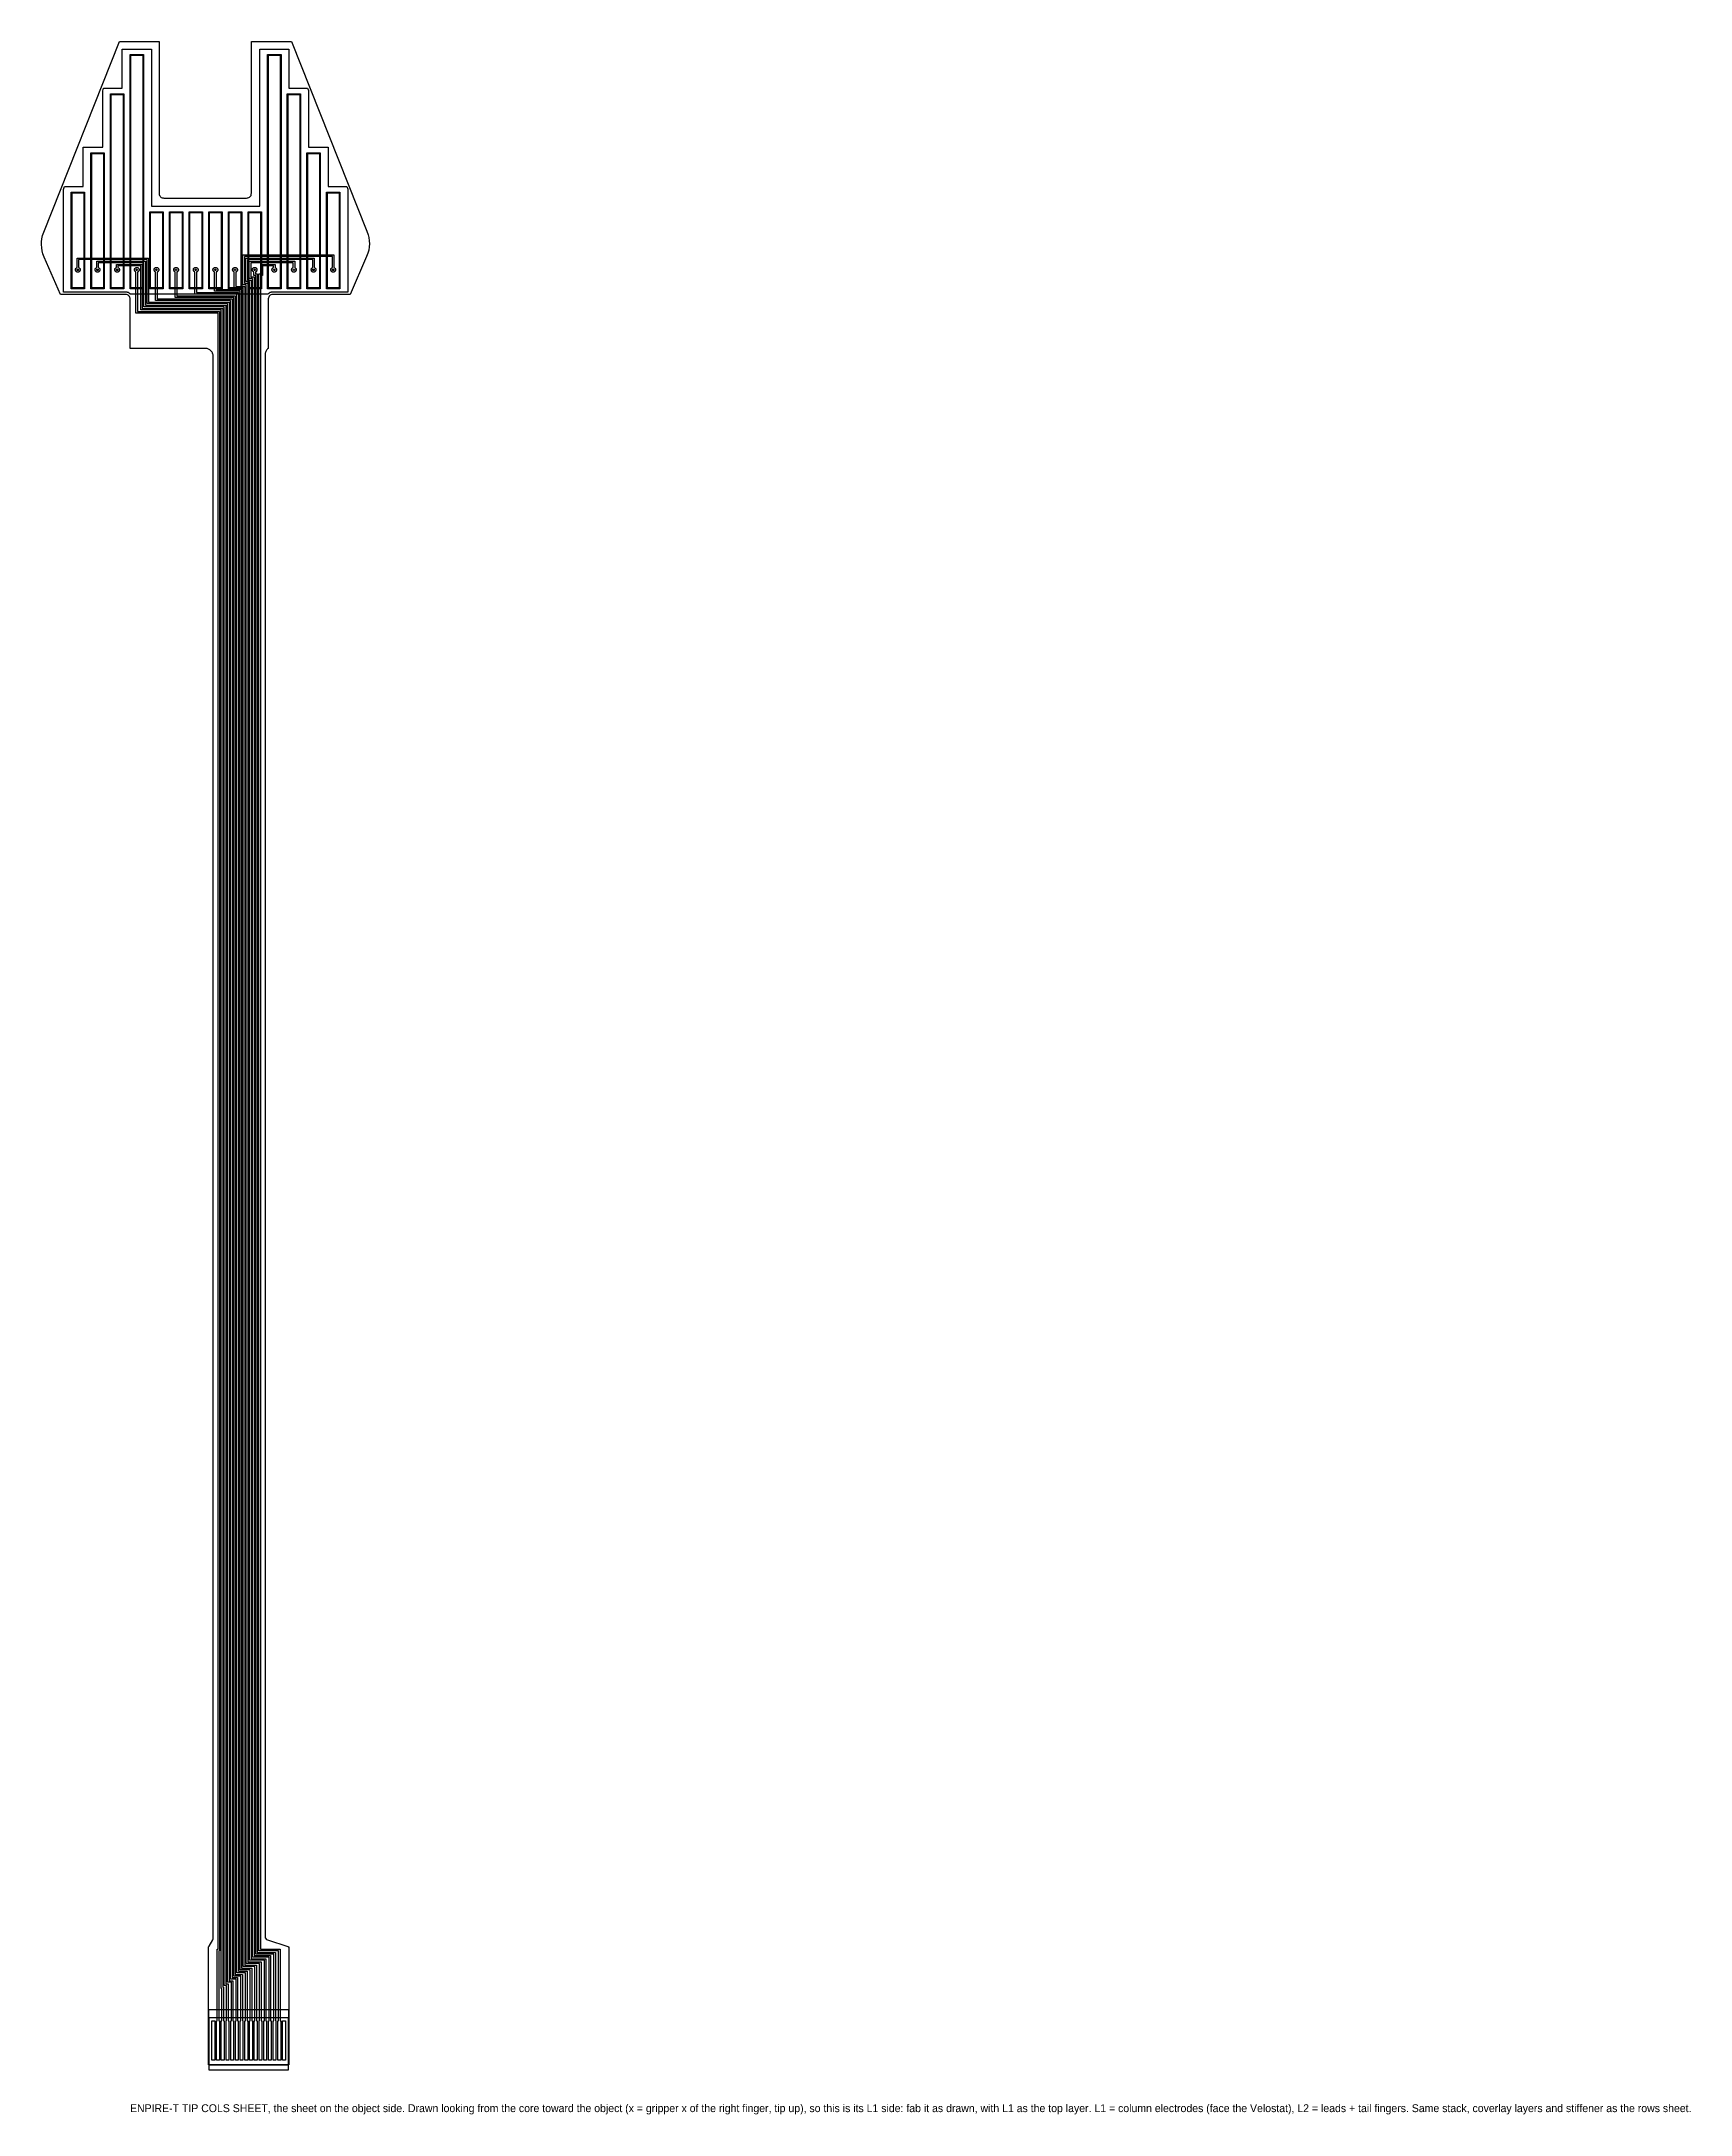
# Model space of a CAD drawing. Header units: millimetres. Extents: x -10 to 94, y -16 to 116.
import ezdxf

# ---------------------------------------------------------------- set-up
doc = ezdxf.new("R2010")
doc.units = ezdxf.units.MM
for name, color, linetype in [('COVERLAY_OPEN_L1', 3, 'Continuous'), ('COVERLAY_OPEN_L2', 4, 'Continuous'), ('CU_L1', 1, 'Continuous'), ('CU_L2', 5, 'Continuous'), ('NOTE', 8, 'Continuous'), ('OUTLINE', 7, 'Continuous'), ('STIFFENER', 8, 'Continuous'), ('VELOSTAT', 2, 'Continuous'), ('VIA', 6, 'Continuous')]:
    doc.layers.add(name, color=color, linetype=linetype)

msp = doc.modelspace()

# ---------------------------------------------------------------- linework, layer by layer
at = {"layer": 'COVERLAY_OPEN_L1'}
for points in [[(-4.05, 115.24), (-4.05, 100.44), (-4.8, 100.44), (-4.8, 115.24), (-4.05, 115.24)], [(4.7, 115.24), (4.7, 100.44), (3.95, 100.44), (3.95, 115.24), (4.7, 115.24)], [(-5.3, 112.74), (-5.3, 100.44), (-6.05, 100.44), (-6.05, 112.74), (-5.3, 112.74)], [(5.95, 112.74), (5.95, 100.44), (5.2, 100.44), (5.2, 112.74), (5.95, 112.74)], [(-6.55, 108.99), (-6.55, 100.44), (-7.3, 100.44), (-7.3, 108.99), (-6.55, 108.99)], [(7.2, 108.99), (7.2, 100.44), (6.45, 100.44), (6.45, 108.99), (7.2, 108.99)], [(-7.8, 106.49), (-7.8, 100.44), (-8.55, 100.44), (-8.55, 106.49), (-7.8, 106.49)], [(8.45, 106.49), (8.45, 100.44), (7.7, 100.44), (7.7, 106.49), (8.45, 106.49)], [(-3.55, 105.24), (-2.8, 105.24), (-2.8, 100.44), (-3.55, 100.44), (-3.55, 105.24)], [(-1.55, 105.24), (-1.55, 100.44), (-2.3, 100.44), (-2.3, 105.24), (-1.55, 105.24)], [(-0.3, 105.24), (-0.3, 100.44), (-1.05, 100.44), (-1.05, 105.24), (-0.3, 105.24)], [(0.2, 105.24), (0.95, 105.24), (0.95, 100.44), (0.2, 100.44), (0.2, 105.24)], [(2.2, 105.24), (2.2, 100.44), (1.45, 100.44), (1.45, 105.24), (2.2, 105.24)], [(3.45, 105.24), (3.45, 100.44), (2.7, 100.44), (2.7, 105.24), (3.45, 105.24)]]:
    msp.add_lwpolyline(points, close=True, dxfattribs=at)
at = {"layer": 'COVERLAY_OPEN_L2'}
msp.add_lwpolyline([(5.23, -12.92), (5.23, -9.62), (0.15, -9.62), (0.15, -12.92), (5.23, -12.92)], close=True, dxfattribs=at)
at = {"layer": 'CU_L1'}
for points in [[(-4.85, 115.29), (-4, 115.29), (-4, 100.39), (-4.85, 100.39), (-4.85, 115.29)], [(3.9, 115.29), (4.75, 115.29), (4.75, 100.39), (3.9, 100.39), (3.9, 115.29)], [(-6.1, 112.79), (-5.25, 112.79), (-5.25, 100.39), (-6.1, 100.39), (-6.1, 112.79)], [(5.15, 112.79), (6, 112.79), (6, 100.39), (5.15, 100.39), (5.15, 112.79)], [(-7.35, 109.04), (-6.5, 109.04), (-6.5, 100.39), (-7.35, 100.39), (-7.35, 109.04)], [(6.4, 109.04), (7.25, 109.04), (7.25, 100.39), (6.4, 100.39), (6.4, 109.04)], [(-8.6, 106.54), (-7.75, 106.54), (-7.75, 100.39), (-8.6, 100.39), (-8.6, 106.54)], [(7.65, 106.54), (8.5, 106.54), (8.5, 100.39), (7.65, 100.39), (7.65, 106.54)], [(-3.6, 105.29), (-2.75, 105.29), (-2.75, 100.39), (-3.6, 100.39), (-3.6, 105.29)], [(-2.35, 105.29), (-1.5, 105.29), (-1.5, 100.39), (-2.35, 100.39), (-2.35, 105.29)], [(-1.1, 105.29), (-0.25, 105.29), (-0.25, 100.39), (-1.1, 100.39), (-1.1, 105.29)], [(0.15, 105.29), (1, 105.29), (1, 100.39), (0.15, 100.39), (0.15, 105.29)], [(1.4, 105.29), (2.25, 105.29), (2.25, 100.39), (1.4, 100.39), (1.4, 105.29)], [(2.65, 105.29), (3.5, 105.29), (3.5, 100.39), (2.65, 100.39), (2.65, 105.29)]]:
    msp.add_lwpolyline(points, close=True, dxfattribs=at)
at = {"layer": 'CU_L2'}
for points in [[(1.73, -12.32), (1.69, -12.32), (1.59, -12.32), (1.55, -12.32), (1.55, -9.82), (1.59, -9.82), (1.59, -7.36), (1.34, -7.36), (1.34, -0.21), (1.34, 96.89), (1.34, 97.1), (1.34, 99.44), (-3.77, 99.44), (-3.77, 102.24), (-8.13, 102.24), (-8.13, 101.73), (-8.12, 101.73), (-8.1, 101.72), (-8.09, 101.71), (-8.07, 101.7), (-8.06, 101.69), (-8.05, 101.67), (-8.04, 101.65), (-8.03, 101.63), (-8.03, 101.61), (-8.03, 101.59), (-8.03, 101.57), (-8.03, 101.56), (-8.04, 101.54), (-8.05, 101.52), (-8.06, 101.5), (-8.07, 101.49), (-8.09, 101.47), (-8.1, 101.46), (-8.12, 101.46), (-8.14, 101.45), (-8.16, 101.45), (-8.18, 101.44), (-8.2, 101.45), (-8.22, 101.45), (-8.24, 101.46), (-8.25, 101.46), (-8.27, 101.47), (-8.28, 101.49), (-8.3, 101.5), (-8.31, 101.52), (-8.32, 101.54), (-8.32, 101.56), (-8.33, 101.57), (-8.33, 101.59), (-8.33, 101.61), (-8.32, 101.63), (-8.32, 101.65), (-8.31, 101.67), (-8.3, 101.69), (-8.28, 101.7), (-8.27, 101.71), (-8.25, 101.72), (-8.24, 101.73), (-8.23, 101.73), (-8.23, 102.34), (-3.68, 102.34), (-3.68, 99.54), (1.44, 99.54), (1.44, 97.1), (1.44, 96.89), (1.44, -0.21), (1.44, -7.26), (1.69, -7.26), (1.69, -9.82), (1.73, -9.82), (1.73, -12.32)], [(1.43, -12.32), (1.39, -12.32), (1.29, -12.32), (1.25, -12.32), (1.25, -9.82), (1.29, -9.82), (1.29, -7.56), (1.14, -7.56), (1.14, -0.21), (1.14, 96.89), (1.14, 97.1), (1.14, 99.24), (-3.97, 99.24), (-3.97, 102.04), (-6.88, 102.04), (-6.88, 101.73), (-6.87, 101.73), (-6.85, 101.72), (-6.84, 101.71), (-6.82, 101.7), (-6.81, 101.69), (-6.8, 101.67), (-6.79, 101.65), (-6.78, 101.63), (-6.78, 101.61), (-6.78, 101.59), (-6.78, 101.57), (-6.78, 101.56), (-6.79, 101.54), (-6.8, 101.52), (-6.81, 101.5), (-6.82, 101.49), (-6.84, 101.47), (-6.85, 101.46), (-6.87, 101.46), (-6.89, 101.45), (-6.91, 101.45), (-6.93, 101.44), (-6.95, 101.45), (-6.97, 101.45), (-6.99, 101.46), (-7, 101.46), (-7.02, 101.47), (-7.03, 101.49), (-7.05, 101.5), (-7.06, 101.52), (-7.07, 101.54), (-7.07, 101.56), (-7.08, 101.57), (-7.08, 101.59), (-7.08, 101.61), (-7.07, 101.63), (-7.07, 101.65), (-7.06, 101.67), (-7.05, 101.69), (-7.03, 101.7), (-7.02, 101.71), (-7, 101.72), (-6.99, 101.73), (-6.98, 101.73), (-6.98, 102.14), (-3.88, 102.14), (-3.88, 99.34), (1.24, 99.34), (1.24, 97.1), (1.24, 96.89), (1.24, -0.21), (1.24, -7.46), (1.39, -7.46), (1.39, -9.82), (1.43, -9.82), (1.43, -12.32)], [(1.13, -12.32), (1.09, -12.32), (0.99, -12.32), (0.95, -12.32), (0.95, -9.82), (0.99, -9.82), (0.99, -7.76), (0.94, -7.76), (0.94, -0.21), (0.94, 96.89), (0.94, 97.1), (0.94, 99.04), (-4.17, 99.04), (-4.17, 101.84), (-5.63, 101.84), (-5.63, 101.73), (-5.62, 101.73), (-5.6, 101.72), (-5.59, 101.71), (-5.57, 101.7), (-5.56, 101.69), (-5.55, 101.67), (-5.54, 101.65), (-5.53, 101.63), (-5.53, 101.61), (-5.53, 101.59), (-5.53, 101.57), (-5.53, 101.56), (-5.54, 101.54), (-5.55, 101.52), (-5.56, 101.5), (-5.57, 101.49), (-5.59, 101.47), (-5.6, 101.46), (-5.62, 101.46), (-5.64, 101.45), (-5.66, 101.45), (-5.68, 101.44), (-5.7, 101.45), (-5.72, 101.45), (-5.74, 101.46), (-5.75, 101.46), (-5.77, 101.47), (-5.78, 101.49), (-5.8, 101.5), (-5.81, 101.52), (-5.82, 101.54), (-5.82, 101.56), (-5.83, 101.57), (-5.83, 101.59), (-5.83, 101.61), (-5.82, 101.63), (-5.82, 101.65), (-5.81, 101.67), (-5.8, 101.69), (-5.78, 101.7), (-5.77, 101.71), (-5.75, 101.72), (-5.74, 101.73), (-5.73, 101.73), (-5.73, 101.94), (-4.08, 101.94), (-4.08, 99.14), (1.04, 99.14), (1.04, 97.1), (1.04, 96.89), (1.04, -0.21), (1.04, -7.66), (1.09, -7.66), (1.09, -9.82), (1.13, -9.82), (1.13, -12.32)], [(0.83, -12.32), (0.79, -12.32), (0.69, -12.32), (0.65, -12.32), (0.65, -9.82), (0.69, -9.82), (0.69, -5.26), (0.74, -5.26), (0.74, -0.21), (0.74, 96.89), (0.74, 97.1), (0.74, 98.84), (-4.48, 98.84), (-4.48, 101.45), (-4.49, 101.46), (-4.5, 101.46), (-4.52, 101.47), (-4.53, 101.49), (-4.55, 101.5), (-4.56, 101.52), (-4.57, 101.54), (-4.57, 101.56), (-4.58, 101.57), (-4.58, 101.59), (-4.58, 101.61), (-4.57, 101.63), (-4.57, 101.65), (-4.56, 101.67), (-4.55, 101.69), (-4.53, 101.7), (-4.52, 101.71), (-4.5, 101.72), (-4.49, 101.73), (-4.47, 101.74), (-4.45, 101.74), (-4.43, 101.74), (-4.41, 101.74), (-4.39, 101.74), (-4.37, 101.73), (-4.35, 101.72), (-4.34, 101.71), (-4.32, 101.7), (-4.31, 101.69), (-4.3, 101.67), (-4.29, 101.65), (-4.28, 101.63), (-4.28, 101.61), (-4.28, 101.59), (-4.28, 101.57), (-4.28, 101.56), (-4.29, 101.54), (-4.3, 101.52), (-4.31, 101.5), (-4.32, 101.49), (-4.34, 101.47), (-4.35, 101.46), (-4.37, 101.46), (-4.38, 101.45), (-4.38, 98.94), (0.84, 98.94), (0.84, 97.1), (0.84, 96.89), (0.84, -0.21), (0.84, -5.36), (0.79, -5.36), (0.79, -9.82), (0.83, -9.82), (0.83, -12.32)], [(2.03, -12.32), (1.99, -12.32), (1.89, -12.32), (1.85, -12.32), (1.85, -9.82), (1.89, -9.82), (1.89, -7.16), (1.54, -7.16), (1.54, -0.21), (1.54, 96.89), (1.54, 97.1), (1.54, 99.64), (-3.23, 99.64), (-3.23, 101.45), (-3.24, 101.46), (-3.25, 101.46), (-3.27, 101.47), (-3.28, 101.49), (-3.3, 101.5), (-3.31, 101.52), (-3.32, 101.54), (-3.32, 101.56), (-3.33, 101.57), (-3.33, 101.59), (-3.33, 101.61), (-3.32, 101.63), (-3.32, 101.65), (-3.31, 101.67), (-3.3, 101.69), (-3.28, 101.7), (-3.27, 101.71), (-3.25, 101.72), (-3.24, 101.73), (-3.22, 101.74), (-3.2, 101.74), (-3.18, 101.74), (-3.16, 101.74), (-3.14, 101.74), (-3.12, 101.73), (-3.1, 101.72), (-3.09, 101.71), (-3.07, 101.7), (-3.06, 101.69), (-3.05, 101.67), (-3.04, 101.65), (-3.03, 101.63), (-3.03, 101.61), (-3.03, 101.59), (-3.03, 101.57), (-3.03, 101.56), (-3.04, 101.54), (-3.05, 101.52), (-3.06, 101.5), (-3.07, 101.49), (-3.09, 101.47), (-3.1, 101.46), (-3.12, 101.46), (-3.13, 101.45), (-3.13, 99.74), (1.64, 99.74), (1.64, 97.1), (1.64, 96.89), (1.64, -0.21), (1.64, -7.06), (1.99, -7.06), (1.99, -9.82), (2.03, -9.82), (2.03, -12.32)], [(2.33, -12.32), (2.29, -12.32), (2.19, -12.32), (2.15, -12.32), (2.15, -9.82), (2.19, -9.82), (2.19, -6.96), (1.74, -6.96), (1.74, -0.21), (1.74, 96.89), (1.74, 97.1), (1.74, 99.84), (-1.98, 99.84), (-1.98, 101.45), (-1.99, 101.46), (-2, 101.46), (-2.02, 101.47), (-2.03, 101.49), (-2.05, 101.5), (-2.06, 101.52), (-2.07, 101.54), (-2.07, 101.56), (-2.08, 101.57), (-2.08, 101.59), (-2.08, 101.61), (-2.07, 101.63), (-2.07, 101.65), (-2.06, 101.67), (-2.05, 101.69), (-2.03, 101.7), (-2.02, 101.71), (-2, 101.72), (-1.99, 101.73), (-1.97, 101.74), (-1.95, 101.74), (-1.93, 101.74), (-1.91, 101.74), (-1.89, 101.74), (-1.87, 101.73), (-1.85, 101.72), (-1.84, 101.71), (-1.82, 101.7), (-1.81, 101.69), (-1.8, 101.67), (-1.79, 101.65), (-1.78, 101.63), (-1.78, 101.61), (-1.78, 101.59), (-1.78, 101.57), (-1.78, 101.56), (-1.79, 101.54), (-1.8, 101.52), (-1.81, 101.5), (-1.82, 101.49), (-1.84, 101.47), (-1.85, 101.46), (-1.87, 101.46), (-1.88, 101.45), (-1.88, 99.94), (1.84, 99.94), (1.84, 97.1), (1.84, 96.89), (1.84, -0.21), (1.84, -6.86), (2.29, -6.86), (2.29, -9.82), (2.33, -9.82), (2.33, -12.32)], [(2.63, -12.32), (2.59, -12.32), (2.49, -12.32), (2.45, -12.32), (2.45, -9.82), (2.49, -9.82), (2.49, -6.76), (1.94, -6.76), (1.94, -0.21), (1.94, 96.89), (1.94, 97.1), (1.94, 100.04), (-0.73, 100.04), (-0.73, 101.45), (-0.74, 101.46), (-0.75, 101.46), (-0.77, 101.47), (-0.78, 101.49), (-0.8, 101.5), (-0.81, 101.52), (-0.82, 101.54), (-0.82, 101.56), (-0.83, 101.57), (-0.83, 101.59), (-0.83, 101.61), (-0.82, 101.63), (-0.82, 101.65), (-0.81, 101.67), (-0.8, 101.69), (-0.78, 101.7), (-0.77, 101.71), (-0.75, 101.72), (-0.74, 101.73), (-0.72, 101.74), (-0.7, 101.74), (-0.68, 101.74), (-0.66, 101.74), (-0.64, 101.74), (-0.62, 101.73), (-0.6, 101.72), (-0.59, 101.71), (-0.57, 101.7), (-0.56, 101.69), (-0.55, 101.67), (-0.54, 101.65), (-0.53, 101.63), (-0.53, 101.61), (-0.53, 101.59), (-0.53, 101.57), (-0.53, 101.56), (-0.54, 101.54), (-0.55, 101.52), (-0.56, 101.5), (-0.57, 101.49), (-0.59, 101.47), (-0.6, 101.46), (-0.62, 101.46), (-0.63, 101.45), (-0.63, 100.14), (2.04, 100.14), (2.04, 97.1), (2.04, 96.89), (2.04, -0.21), (2.04, -6.66), (2.59, -6.66), (2.59, -9.82), (2.63, -9.82), (2.63, -12.32)], [(2.93, -12.32), (2.89, -12.32), (2.79, -12.32), (2.75, -12.32), (2.75, -9.82), (2.79, -9.82), (2.79, -6.56), (2.14, -6.56), (2.14, -0.21), (2.14, 96.89), (2.14, 97.1), (2.14, 100.24), (0.52, 100.24), (0.52, 101.45), (0.51, 101.46), (0.5, 101.46), (0.48, 101.47), (0.47, 101.49), (0.45, 101.5), (0.44, 101.52), (0.43, 101.54), (0.43, 101.56), (0.42, 101.57), (0.42, 101.59), (0.42, 101.61), (0.43, 101.63), (0.43, 101.65), (0.44, 101.67), (0.45, 101.69), (0.47, 101.7), (0.48, 101.71), (0.5, 101.72), (0.51, 101.73), (0.53, 101.74), (0.55, 101.74), (0.57, 101.74), (0.59, 101.74), (0.61, 101.74), (0.63, 101.73), (0.65, 101.72), (0.66, 101.71), (0.68, 101.7), (0.69, 101.69), (0.7, 101.67), (0.71, 101.65), (0.72, 101.63), (0.72, 101.61), (0.72, 101.59), (0.72, 101.57), (0.72, 101.56), (0.71, 101.54), (0.7, 101.52), (0.69, 101.5), (0.68, 101.49), (0.66, 101.47), (0.65, 101.46), (0.63, 101.46), (0.62, 101.45), (0.62, 100.34), (2.24, 100.34), (2.24, 97.1), (2.24, 96.89), (2.24, -0.21), (2.24, -6.46), (2.89, -6.46), (2.89, -9.82), (2.93, -9.82), (2.93, -12.32)], [(3.23, -12.32), (3.19, -12.32), (3.09, -12.32), (3.05, -12.32), (3.05, -9.82), (3.09, -9.82), (3.09, -6.36), (2.34, -6.36), (2.34, -0.21), (2.34, 96.89), (2.34, 97.1), (2.34, 100.44), (1.77, 100.44), (1.77, 101.45), (1.76, 101.46), (1.75, 101.46), (1.73, 101.47), (1.72, 101.49), (1.7, 101.5), (1.69, 101.52), (1.68, 101.54), (1.68, 101.56), (1.67, 101.57), (1.67, 101.59), (1.67, 101.61), (1.68, 101.63), (1.68, 101.65), (1.69, 101.67), (1.7, 101.69), (1.72, 101.7), (1.73, 101.71), (1.75, 101.72), (1.76, 101.73), (1.78, 101.74), (1.8, 101.74), (1.82, 101.74), (1.84, 101.74), (1.86, 101.74), (1.88, 101.73), (1.9, 101.72), (1.91, 101.71), (1.93, 101.7), (1.94, 101.69), (1.95, 101.67), (1.96, 101.65), (1.97, 101.63), (1.97, 101.61), (1.97, 101.59), (1.97, 101.57), (1.97, 101.56), (1.96, 101.54), (1.95, 101.52), (1.94, 101.5), (1.93, 101.49), (1.91, 101.47), (1.9, 101.46), (1.88, 101.46), (1.87, 101.45), (1.87, 100.54), (2.44, 100.54), (2.44, 97.1), (2.44, 96.89), (2.44, -0.21), (2.44, -6.26), (3.19, -6.26), (3.19, -9.82), (3.23, -9.82), (3.23, -12.32)], [(3.53, -12.32), (3.49, -12.32), (3.39, -12.32), (3.35, -12.32), (3.35, -9.82), (3.39, -9.82), (3.39, -6.16), (2.54, -6.16), (2.54, -0.21), (2.54, 96.89), (2.54, 97.1), (2.54, 100.64), (2.32, 100.64), (2.32, 102.54), (8.12, 102.54), (8.12, 101.73), (8.13, 101.73), (8.15, 101.72), (8.16, 101.71), (8.18, 101.7), (8.19, 101.69), (8.2, 101.67), (8.21, 101.65), (8.22, 101.63), (8.22, 101.61), (8.22, 101.59), (8.22, 101.57), (8.22, 101.56), (8.21, 101.54), (8.2, 101.52), (8.19, 101.5), (8.18, 101.49), (8.16, 101.47), (8.15, 101.46), (8.13, 101.46), (8.11, 101.45), (8.09, 101.45), (8.07, 101.44), (8.05, 101.45), (8.03, 101.45), (8.01, 101.46), (8, 101.46), (7.98, 101.47), (7.97, 101.49), (7.95, 101.5), (7.94, 101.52), (7.93, 101.54), (7.93, 101.56), (7.92, 101.57), (7.92, 101.59), (7.92, 101.61), (7.93, 101.63), (7.93, 101.65), (7.94, 101.67), (7.95, 101.69), (7.97, 101.7), (7.98, 101.71), (8, 101.72), (8.01, 101.73), (8.02, 101.73), (8.02, 102.44), (2.42, 102.44), (2.42, 100.74), (2.64, 100.74), (2.64, 97.1), (2.64, 96.89), (2.64, -0.21), (2.64, -6.06), (3.49, -6.06), (3.49, -9.82), (3.53, -9.82), (3.53, -12.32)], [(3.83, -12.32), (3.79, -12.32), (3.69, -12.32), (3.65, -12.32), (3.65, -9.82), (3.69, -9.82), (3.69, -5.96), (2.74, -5.96), (2.74, -0.21), (2.74, 96.89), (2.74, 97.1), (2.74, 100.84), (2.52, 100.84), (2.52, 102.34), (6.87, 102.34), (6.87, 101.73), (6.88, 101.73), (6.9, 101.72), (6.91, 101.71), (6.93, 101.7), (6.94, 101.69), (6.95, 101.67), (6.96, 101.65), (6.97, 101.63), (6.97, 101.61), (6.97, 101.59), (6.97, 101.57), (6.97, 101.56), (6.96, 101.54), (6.95, 101.52), (6.94, 101.5), (6.93, 101.49), (6.91, 101.47), (6.9, 101.46), (6.88, 101.46), (6.86, 101.45), (6.84, 101.45), (6.82, 101.44), (6.8, 101.45), (6.78, 101.45), (6.76, 101.46), (6.75, 101.46), (6.73, 101.47), (6.72, 101.49), (6.7, 101.5), (6.69, 101.52), (6.68, 101.54), (6.68, 101.56), (6.67, 101.57), (6.67, 101.59), (6.67, 101.61), (6.68, 101.63), (6.68, 101.65), (6.69, 101.67), (6.7, 101.69), (6.72, 101.7), (6.73, 101.71), (6.75, 101.72), (6.76, 101.73), (6.77, 101.73), (6.77, 102.24), (2.62, 102.24), (2.62, 100.94), (2.84, 100.94), (2.84, 97.1), (2.84, 96.89), (2.84, -0.21), (2.84, -5.86), (3.79, -5.86), (3.79, -9.82), (3.83, -9.82), (3.83, -12.32)], [(4.13, -12.32), (4.09, -12.32), (3.99, -12.32), (3.95, -12.32), (3.95, -9.82), (3.99, -9.82), (3.99, -5.76), (2.94, -5.76), (2.94, -0.21), (2.94, 96.89), (2.94, 97.1), (2.94, 101.04), (2.72, 101.04), (2.72, 102.14), (5.62, 102.14), (5.62, 101.73), (5.63, 101.73), (5.65, 101.72), (5.66, 101.71), (5.68, 101.7), (5.69, 101.69), (5.7, 101.67), (5.71, 101.65), (5.72, 101.63), (5.72, 101.61), (5.72, 101.59), (5.72, 101.57), (5.72, 101.56), (5.71, 101.54), (5.7, 101.52), (5.69, 101.5), (5.68, 101.49), (5.66, 101.47), (5.65, 101.46), (5.63, 101.46), (5.61, 101.45), (5.59, 101.45), (5.57, 101.44), (5.55, 101.45), (5.53, 101.45), (5.51, 101.46), (5.5, 101.46), (5.48, 101.47), (5.47, 101.49), (5.45, 101.5), (5.44, 101.52), (5.43, 101.54), (5.43, 101.56), (5.42, 101.57), (5.42, 101.59), (5.42, 101.61), (5.43, 101.63), (5.43, 101.65), (5.44, 101.67), (5.45, 101.69), (5.47, 101.7), (5.48, 101.71), (5.5, 101.72), (5.51, 101.73), (5.52, 101.73), (5.52, 102.04), (2.82, 102.04), (2.82, 101.14), (3.04, 101.14), (3.04, 97.1), (3.04, 96.89), (3.04, -0.21), (3.04, -5.66), (4.09, -5.66), (4.09, -9.82), (4.13, -9.82), (4.13, -12.32)], [(4.43, -12.32), (4.39, -12.32), (4.29, -12.32), (4.25, -12.32), (4.25, -9.82), (4.29, -9.82), (4.29, -5.56), (3.14, -5.56), (3.14, -0.21), (3.14, 96.89), (3.14, 97.1), (3.14, 101.24), (3.02, 101.24), (3.02, 101.45), (3.01, 101.46), (3, 101.46), (2.98, 101.47), (2.97, 101.49), (2.95, 101.5), (2.94, 101.52), (2.93, 101.54), (2.93, 101.56), (2.92, 101.57), (2.92, 101.59), (2.92, 101.61), (2.93, 101.63), (2.93, 101.65), (2.94, 101.67), (2.95, 101.69), (2.97, 101.7), (2.98, 101.71), (3, 101.72), (3.01, 101.73), (3.03, 101.74), (3.05, 101.74), (3.07, 101.74), (3.09, 101.74), (3.11, 101.74), (3.13, 101.73), (3.15, 101.72), (3.16, 101.71), (3.18, 101.7), (3.19, 101.69), (3.2, 101.67), (3.21, 101.65), (3.22, 101.63), (3.22, 101.61), (3.22, 101.59), (3.22, 101.57), (3.22, 101.56), (3.21, 101.54), (3.2, 101.52), (3.19, 101.5), (3.18, 101.49), (3.16, 101.47), (3.15, 101.46), (3.13, 101.46), (3.12, 101.45), (3.12, 101.34), (3.24, 101.34), (3.24, 97.1), (3.24, 96.89), (3.24, -0.21), (3.24, -5.46), (4.39, -5.46), (4.39, -9.82), (4.43, -9.82), (4.43, -12.32)], [(4.73, -12.32), (4.69, -12.32), (4.59, -12.32), (4.55, -12.32), (4.55, -9.82), (4.59, -9.82), (4.59, -5.36), (3.34, -5.36), (3.34, -0.21), (3.34, 96.89), (3.34, 97.1), (3.34, 101.34), (3.47, 101.34), (3.47, 101.94), (4.37, 101.94), (4.37, 101.73), (4.38, 101.73), (4.4, 101.72), (4.41, 101.71), (4.43, 101.7), (4.44, 101.69), (4.45, 101.67), (4.46, 101.65), (4.47, 101.63), (4.47, 101.61), (4.47, 101.59), (4.47, 101.57), (4.47, 101.56), (4.46, 101.54), (4.45, 101.52), (4.44, 101.5), (4.43, 101.49), (4.41, 101.47), (4.4, 101.46), (4.38, 101.46), (4.36, 101.45), (4.34, 101.45), (4.32, 101.44), (4.3, 101.45), (4.28, 101.45), (4.26, 101.46), (4.25, 101.46), (4.23, 101.47), (4.22, 101.49), (4.2, 101.5), (4.19, 101.52), (4.18, 101.54), (4.18, 101.56), (4.17, 101.57), (4.17, 101.59), (4.17, 101.61), (4.18, 101.63), (4.18, 101.65), (4.19, 101.67), (4.2, 101.69), (4.22, 101.7), (4.23, 101.71), (4.25, 101.72), (4.26, 101.73), (4.27, 101.73), (4.27, 101.84), (3.57, 101.84), (3.57, 101.24), (3.44, 101.24), (3.44, 97.1), (3.44, 96.89), (3.44, -0.21), (3.44, -5.26), (4.69, -5.26), (4.69, -9.82), (4.73, -9.82), (4.73, -12.32)], [(0.35, -12.32), (0.35, -9.82), (0.53, -9.82), (0.53, -12.32), (0.35, -12.32)], [(4.85, -12.32), (4.85, -9.82), (5.03, -9.82), (5.03, -12.32), (4.85, -12.32)]]:
    msp.add_lwpolyline(points, close=True, dxfattribs=at)
at = {"layer": 'OUTLINE'}
msp.add_lwpolyline([(0.14, -12.62), (0.14, -5.1), (0.17, -5.07), (0.41, -4.66), (0.43, -4.61), (0.44, -4.58), (0.44, 96.09), (0.44, 96.14), (0.43, 96.18), (0.42, 96.23), (0.4, 96.28), (0.38, 96.32), (0.36, 96.36), (0.33, 96.4), (0.29, 96.44), (0.26, 96.47), (0.22, 96.5), (0.18, 96.53), (0.13, 96.55), (0.09, 96.56), (0.04, 96.58), (-0.01, 96.58), (-0.06, 96.59), (-4.86, 96.59), (-4.86, 99.74), (-4.86, 99.78), (-4.88, 99.83), (-4.9, 99.89), (-4.94, 99.93), (-4.98, 99.97), (-5.03, 100), (-5.09, 100.02), (-5.12, 100.03), (-5.17, 100.03), (-9.29, 100.03), (-10.32, 102.4), (-10.4, 102.62), (-10.45, 102.8), (-10.48, 103), (-10.5, 103.2), (-10.49, 103.38), (-10.47, 103.57), (-10.42, 103.77), (-10.35, 103.99), (-5.52, 116.11), (-5.51, 116.12), (-5.51, 116.12), (-3.01, 116.12), (-3.01, 106.45), (-3, 106.39), (-2.98, 106.33), (-2.95, 106.28), (-2.91, 106.24), (-2.87, 106.2), (-2.81, 106.18), (-2.76, 106.17), (-2.71, 106.16), (2.56, 106.16), (2.61, 106.17), (2.64, 106.17), (2.7, 106.19), (2.75, 106.22), (2.79, 106.26), (2.81, 106.28), (2.84, 106.33), (2.85, 106.36), (2.86, 106.42), (2.87, 106.47), (2.87, 116.12), (5.41, 116.12), (10.22, 104.05), (10.3, 103.82), (10.34, 103.64), (10.37, 103.44), (10.38, 103.24), (10.36, 103.05), (10.33, 102.85), (10.28, 102.65), (10.2, 102.45), (9.15, 100.03), (4.23, 100.03), (4.17, 100.02), (4.11, 100), (4.06, 99.97), (4.02, 99.93), (4, 99.91), (3.97, 99.86), (3.95, 99.8), (3.94, 99.75), (3.94, 96.59), (3.9, 96.56), (3.87, 96.52), (3.83, 96.48), (3.81, 96.43), (3.78, 96.39), (3.76, 96.34), (3.75, 96.29), (3.74, 96.24), (3.74, 96.19), (3.74, -4.47), (3.75, -4.53), (3.76, -4.56), (3.8, -4.61), (3.83, -4.63), (3.88, -4.66), (5.18, -5.09), (5.21, -5.1), (5.24, -5.1), (5.24, -12.62), (0.14, -12.62)], close=True, dxfattribs=at)
at = {"layer": 'STIFFENER'}
msp.add_lwpolyline([(5.24, -12.62), (5.24, -9.12), (0.14, -9.12), (0.14, -12.62), (5.24, -12.62)], close=True, dxfattribs=at)
at = {"layer": 'VELOSTAT'}
msp.add_lwpolyline([(-7.85, 106.89), (-7.85, 109.39), (-6.6, 109.39), (-6.6, 112.98), (-6.54, 113.14), (-5.35, 113.14), (-5.35, 115.64), (-3.5, 115.64), (-3.5, 105.64), (3.4, 105.64), (3.4, 115.64), (5.25, 115.64), (5.25, 113.14), (6.44, 113.14), (6.5, 113), (6.5, 109.39), (7.75, 109.39), (7.75, 106.89), (8.93, 106.89), (9, 106.72), (9, 100.18), (4.25, 100.18), (4.24, 100.18), (4.23, 100.18), (4.23, 100.18), (4.22, 100.18), (4.21, 100.18), (4.18, 100.18), (4.17, 100.18), (4.14, 100.17), (4.12, 100.17), (4.1, 100.16), (4.08, 100.15), (4.05, 100.14), (4.04, 100.14), (4.02, 100.12), (4, 100.11), (3.98, 100.1), (3.97, 100.09), (3.94, 100.07), (3.93, 100.06), (3.92, 100.04), (-4.84, 100.04), (-4.85, 100.06), (-4.86, 100.07), (-4.89, 100.09), (-4.9, 100.1), (-4.92, 100.11), (-4.94, 100.12), (-4.96, 100.14), (-4.97, 100.14), (-5, 100.15), (-5.02, 100.16), (-5.04, 100.17), (-5.06, 100.17), (-5.09, 100.18), (-5.1, 100.18), (-5.13, 100.18), (-5.14, 100.18), (-5.15, 100.18), (-5.15, 100.18), (-5.16, 100.18), (-5.17, 100.18), (-9.1, 100.18), (-9.1, 106.7), (-9.03, 106.89), (-7.85, 106.89)], close=True, dxfattribs=at)
at = {"layer": 'VIA'}
for centre in [(-8.18, 101.59), (-6.93, 101.59), (-5.68, 101.59), (-4.43, 101.59), (-3.18, 101.59), (-1.93, 101.59), (-0.68, 101.59), (0.57, 101.59), (1.82, 101.59), (3.07, 101.59), (4.32, 101.59), (5.57, 101.59), (6.82, 101.59), (8.07, 101.59)]:
    msp.add_circle(centre, 0.05, dxfattribs=at)

# ---------------------------------------------------------------- texts
at = {"layer": 'NOTE'}
msp.add_text('ENPIRE-T TIP COLS SHEET, the sheet on the object side. Drawn looking from the core toward the object (x = gripper x of the right finger, tip up), so this is its L1 side: fab it as drawn, with L1 as the top layer. L1 = column electrodes (face the Velostat), L2 = leads + tail fingers. Same stack, coverlay layers and stiffener as the rows sheet.', height=0.5, dxfattribs=at).set_placement((-4.86, -15.62))

doc.saveas('drawing.dxf')
